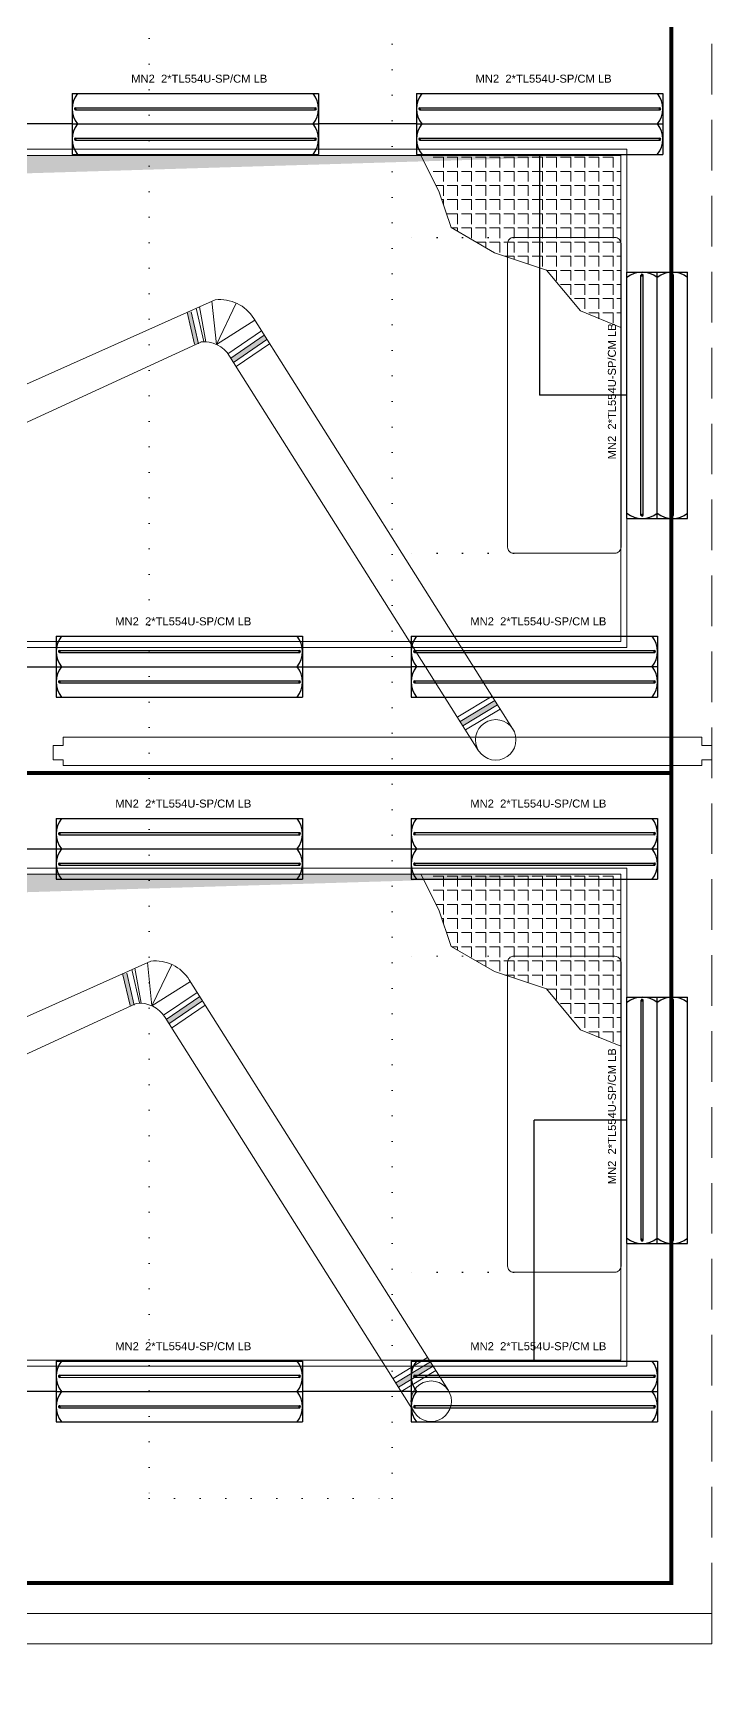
# Model space of a CAD drawing. Header units: metres. Extents: x -13316 to 152404, y -3899 to 30226.
# Drawn here: x 4365 to 4700, y 5097 to 5915 of the extents above; entities that cross this region are included whole.
import ezdxf

# ---------------------------------------------------------------- set-up
doc = ezdxf.new("R2010")
doc.units = ezdxf.units.M
doc.header["$LTSCALE"] = 100
doc.header["$MEASUREMENT"] = 0
doc.linetypes.add('DOT2', pattern=[0.125, 0, -0.125])
doc.linetypes.add('HIDDEN', pattern=[0.375, 0.25, -0.125])
doc.layers.get('0').update_dxf_attribs({"color": 9, "lineweight": 9})
for name, color, linetype, lineweight in [('00', 9, 'Continuous', 9), ('06D', 9, 'Continuous', 9), ('10', 9, 'Continuous', 9), ('20', 9, 'DOT2', 9), ('25', 9, 'Continuous', 9), ('E-2x54 W SIVAÜSTÜ FLUORESAN YÜKSEK TAVAN ARMATÜRÜ', 7, 'Continuous', 30), ('E-KABLO', 7, 'Continuous', 30)]:
    doc.layers.add(name, color=color, linetype=linetype, lineweight=lineweight)
doc.styles.add('Arial', font='arial.ttf', dxfattribs={"height": 2.5})
doc.styles.add('MuuM_TEXT-STANDART', font='ARIALN.TTF')
doc.dimstyles.new('MuuM_DIM200', dxfattribs={"dimscale": 20, "dimtxt": 2, "dimasz": 1, "dimexe": 1, "dimexo": 1, "dimgap": 1, "dimtad": 1, "dimdec": 1, "dimrnd": 0.5, "dimdsep": 46, "dimtxsty": 'MuuM_TEXT-STANDART', "dimblk": 'ARCHTICK', "dimcen": 0, "dimdle": 0.15, "dimclrd": 256, "dimclre": 256, "dimclrt": 256, "dimadec": 0, "dimazin": 0, "dimtfac": 5, "dimtdec": 1, "dimtix": 1, "dimtmove": 2, "dimatfit": 3, "dimldrblk": 'DOT', "dimfxl": 3, "dimfxlon": 1, "dimtolj": 1, "dimlwd": -1, "dimlwe": -1, "dimarcsym": 0})

# ---------------------------------------------------------------- blocks, each defined once
blk = doc.blocks.new('_ArchTick')
at = {"color": 0, "linetype": 'ByBlock', "const_width": 0.15}
blk.add_lwpolyline([(-0.5, -0.5), (0.5, 0.5)], dxfattribs=at)
blk = doc.blocks.new('*D648')
at = {"layer": '25', "transparency": 16777216}
for p, q in [((3774.6, 5135), (3774.6, 5155)), ((3834.6, 5135), (3754.6, 5135)), ((3774.6, 5120), (3774.6, 5135)), ((3834.6, 5120), (3754.6, 5120)), ((3774.6, 5120), (3774.6, 5100))]:
    blk.add_line(p, q, dxfattribs=at)
at = {"layer": '25', "transparency": 16777216, "xscale": 20, "yscale": 20, "zscale": 20}
for p, rotation in [((3774.6, 5135), 270), ((3774.6, 5120), 90)]:
    blk.add_blockref('_ArchTick', p, dxfattribs=dict(at, rotation=rotation))
at = {"layer": '25', "transparency": 16777216, "insert": (3734.18, 5127.5), "char_height": 40, "attachment_point": 5, "rotation": 90, "style": 'MuuM_TEXT-STANDART'}
blk.add_mtext('\\A1;15', dxfattribs=at)
blk = doc.blocks.new('_Dot')
at = {"color": 0, "linetype": 'ByBlock', "lineweight": -2}
blk.add_line((-0.5, 0), (-1, 0), dxfattribs=at)
at = {"color": 0, "linetype": 'ByBlock', "const_width": 0.5}
blk.add_lwpolyline([(-0.25, 0, 1), (0.25, 0, 1)], format="xyb", close=True, dxfattribs=at)
blk = doc.blocks.new('2x54 W SIVAÜSTÜ FLUORESAN YÜKSEK TAVAN ARMATÜRÜ')
at = {"layer": 'E-2x54 W SIVAÜSTÜ FLUORESAN YÜKSEK TAVAN ARMATÜRÜ', "color": 4}
for p, q in [((-60.8, 15), (-60.8, -15)), ((-60.8, 15), (60.8, 15)), ((60.8, 15), (60.8, 0)), ((-60, 0), (-15, 0)), ((15, 0), (60, 0)), ((60.8, 0), (60.8, -15)), ((-60.8, -15), (60.8, -15))]:
    blk.add_line(p, q, dxfattribs=at)
at = {"layer": 'E-2x54 W SIVAÜSTÜ FLUORESAN YÜKSEK TAVAN ARMATÜRÜ', "color": 7}
for p, q in [((-60.8, 0), (60.8, 0)), ((-59.27, 8.01), (59.32, 8.01)), ((-59.16, 7.01), (59.44, 7)), ((-59.27, -6.99), (59.32, -6.99)), ((-59.16, -7.99), (59.44, -8))]:
    blk.add_line(p, q, dxfattribs=at)
for centre in [(-59.23, 7.63), (-59.23, 7.33), (59.36, 7.63), (59.36, 7.33), (-59.23, -7.37), (-59.23, -7.67), (59.36, -7.37), (59.36, -7.67)]:
    blk.add_circle(centre, 0.11, dxfattribs=at)
for centre, radius, start, end in [((-48.66, 7.5), 12.14, 141.85995, 218.14005), ((48.66, 7.5), 12.14, 321.85995, 38.14005), ((-59.12, 7.51), 0.515, 106.86737, 266.76121), ((-59.32, 7.49), 0.519, 289.2244, 84.40418), ((59.47, 7.51), 0.515, 106.86737, 266.76121), ((59.27, 7.49), 0.519, 289.2244, 84.40418), ((-48.66, -7.5), 12.14, 141.85995, 218.14005), ((-59.12, -7.49), 0.515, 106.86737, 266.76121), ((-59.32, -7.51), 0.519, 289.2244, 84.40418), ((48.66, -7.5), 12.14, 321.85995, 38.14005), ((59.47, -7.49), 0.515, 106.86737, 266.76121), ((59.27, -7.51), 0.519, 289.2244, 84.40418)]:
    blk.add_arc(centre, radius, start, end, dxfattribs=at)
at = {"layer": 'E-2x54 W SIVAÜSTÜ FLUORESAN YÜKSEK TAVAN ARMATÜRÜ', "color": 7, "style": 'Arial'}
blk.add_text('MN2  2*TL554U-SP/CM LB', height=3.9508, dxfattribs=at).set_placement((-31.61, 20.4))
blk = doc.blocks.new('p-işyeri')
at = {"color": 0, "const_width": 2}
blk.add_lwpolyline([(200, 0), (200, 700), (-200, 700), (-200, 0)], close=True, dxfattribs=at)
blk = doc.blocks.new('p-mekanik_boyahane_mahal16')
for points in [[(347.12, 193.91), (349.13, 194.1), (352.8, 178.39), (350.79, 178.19)], [(347.12, 193.91), (349.13, 194.1), (352.8, 178.39), (350.79, 178.19)], [(369.93, 169.17), (368.61, 171.3), (385.16, 182.55), (386.48, 180.43)], [(369.93, 169.17), (368.61, 171.3), (385.16, 182.55), (386.48, 180.43)], [(483.29, -10.25), (481.96, -8.13), (499.08, 2.22), (500.4, 0.1)], [(483.29, -10.25), (481.96, -8.13), (499.08, 2.22), (500.4, 0.1)], [(483.29, -10.25), (481.96, -8.13), (499.08, 2.22), (500.4, 0.1)]]:
    blk.add_hatch(color=256).paths.add_polyline_path(points)
for p, q in [((596, 246), (0, 246)), ((596, 3), (596, 246)), ((593, 243), (3, 243)), ((494.31, 243), (503.23, 225.37)), ((505.45, 242.09), (500.37, 242.09)), ((505.45, 242.09), (505.45, 237.01)), ((512.43, 242.09), (507.35, 242.09)), ((512.43, 242.09), (512.43, 237.01)), ((519.42, 242.09), (514.34, 242.09)), ((519.42, 242.09), (519.42, 237.01)), ((526.4, 242.09), (521.32, 242.09)), ((526.4, 242.09), (526.4, 237.01)), ((533.39, 242.09), (528.31, 242.09)), ((533.39, 242.09), (533.39, 237.01)), ((540.37, 242.09), (535.29, 242.09)), ((540.37, 242.09), (540.37, 237.01)), ((547.36, 242.09), (542.28, 242.09)), ((547.36, 242.09), (547.36, 237.01)), ((554.34, 242.09), (549.26, 242.09)), ((554.34, 242.09), (554.34, 237.01)), ((561.33, 242.09), (556.25, 242.09)), ((561.33, 242.09), (561.33, 237.01)), ((568.31, 242.09), (563.23, 242.09)), ((568.31, 242.09), (568.31, 237.01)), ((575.3, 242.09), (570.22, 242.09)), ((575.3, 242.09), (575.3, 237.01)), ((582.28, 242.09), (577.2, 242.09)), ((582.28, 242.09), (582.28, 237.01)), ((589.27, 242.09), (584.19, 242.09)), ((589.27, 242.09), (589.27, 237.01)), ((593, 3), (593, 243)), ((505.45, 235.1), (500.37, 235.1)), ((505.45, 235.1), (505.45, 230.02)), ((512.43, 235.1), (507.35, 235.1)), ((512.43, 235.1), (512.43, 230.02)), ((519.42, 235.1), (514.34, 235.1)), ((519.42, 235.1), (519.42, 230.02)), ((526.4, 235.1), (521.32, 235.1)), ((526.4, 235.1), (526.4, 230.02)), ((533.39, 235.1), (528.31, 235.1)), ((533.39, 235.1), (533.39, 230.02)), ((540.37, 235.1), (535.29, 235.1)), ((540.37, 235.1), (540.37, 230.02)), ((547.36, 235.1), (542.28, 235.1)), ((547.36, 235.1), (547.36, 230.02)), ((554.34, 235.1), (549.26, 235.1)), ((554.34, 235.1), (554.34, 230.02)), ((561.33, 235.1), (556.25, 235.1)), ((561.33, 235.1), (561.33, 230.02)), ((568.31, 235.1), (563.23, 235.1)), ((568.31, 235.1), (568.31, 230.02)), ((575.3, 235.1), (570.22, 235.1)), ((575.3, 235.1), (575.3, 230.02)), ((582.28, 235.1), (577.2, 235.1)), ((582.28, 235.1), (582.28, 230.02)), ((589.27, 235.1), (584.19, 235.1)), ((589.27, 235.1), (589.27, 230.02)), ((593, 235.1), (591.17, 235.1)), ((505.45, 228.12), (501.77, 228.12)), ((503.23, 225.37), (509.23, 207.36)), ((505.45, 221.13), (504.64, 221.13)), ((505.45, 228.12), (505.45, 223.04)), ((505.45, 221.13), (505.45, 218.72)), ((512.43, 228.12), (507.35, 228.12)), ((512.43, 221.13), (507.35, 221.13)), ((512.43, 228.12), (512.43, 223.04)), ((512.43, 221.13), (512.43, 216.05)), ((519.42, 228.12), (514.34, 228.12)), ((519.42, 221.13), (514.34, 221.13)), ((519.42, 228.12), (519.42, 223.04)), ((519.42, 221.13), (519.42, 216.05)), ((526.4, 228.12), (521.32, 228.12)), ((526.4, 221.13), (521.32, 221.13)), ((526.4, 228.12), (526.4, 223.04)), ((526.4, 221.13), (526.4, 216.05)), ((533.39, 228.12), (528.31, 228.12)), ((533.39, 221.13), (528.31, 221.13)), ((533.39, 228.12), (533.39, 223.04)), ((533.39, 221.13), (533.39, 216.05)), ((540.37, 228.12), (535.29, 228.12)), ((540.37, 221.13), (535.29, 221.13)), ((540.37, 228.12), (540.37, 223.04)), ((540.37, 221.13), (540.37, 216.05)), ((547.36, 228.12), (542.28, 228.12)), ((547.36, 221.13), (542.28, 221.13)), ((547.36, 228.12), (547.36, 223.04)), ((547.36, 221.13), (547.36, 216.05)), ((554.34, 228.12), (549.26, 228.12)), ((554.34, 221.13), (549.26, 221.13)), ((554.34, 228.12), (554.34, 223.04)), ((554.34, 221.13), (554.34, 216.05)), ((561.33, 228.12), (556.25, 228.12)), ((561.33, 221.13), (556.25, 221.13)), ((561.33, 228.12), (561.33, 223.04)), ((561.33, 221.13), (561.33, 216.05)), ((568.31, 228.12), (563.23, 228.12)), ((568.31, 221.13), (563.23, 221.13)), ((568.31, 228.12), (568.31, 223.04)), ((568.31, 221.13), (568.31, 216.05)), ((575.3, 228.12), (570.22, 228.12)), ((575.3, 221.13), (570.22, 221.13)), ((575.3, 228.12), (575.3, 223.04)), ((575.3, 221.13), (575.3, 216.05)), ((582.28, 228.12), (577.2, 228.12)), ((582.28, 221.13), (577.2, 221.13)), ((582.28, 228.12), (582.28, 223.04)), ((582.28, 221.13), (582.28, 216.05)), ((589.27, 228.12), (584.19, 228.12)), ((589.27, 221.13), (584.19, 221.13)), ((589.27, 228.12), (589.27, 223.04)), ((589.27, 221.13), (589.27, 216.05)), ((593, 228.12), (591.17, 228.12)), ((593, 221.13), (591.17, 221.13)), ((512.43, 214.15), (507.35, 214.15)), ((512.43, 214.15), (512.43, 209.07)), ((519.42, 214.15), (514.34, 214.15)), ((519.42, 214.15), (519.42, 209.07)), ((526.4, 214.15), (521.32, 214.15)), ((526.4, 214.15), (526.4, 209.07)), ((533.39, 214.15), (528.31, 214.15)), ((533.39, 214.15), (533.39, 209.07)), ((540.37, 214.15), (535.29, 214.15)), ((540.37, 214.15), (540.37, 209.07)), ((547.36, 214.15), (542.28, 214.15)), ((547.36, 214.15), (547.36, 209.07)), ((554.34, 214.15), (549.26, 214.15)), ((554.34, 214.15), (554.34, 209.07)), ((561.33, 214.15), (556.25, 214.15)), ((561.33, 214.15), (561.33, 209.07)), ((568.31, 214.15), (563.23, 214.15)), ((568.31, 214.15), (568.31, 209.07)), ((575.3, 214.15), (570.22, 214.15)), ((575.3, 214.15), (575.3, 209.07)), ((582.28, 214.15), (577.2, 214.15)), ((582.28, 214.15), (582.28, 209.07)), ((589.27, 214.15), (584.19, 214.15)), ((589.27, 214.15), (589.27, 209.07)), ((593, 214.15), (591.17, 214.15)), ((509.23, 207.36), (530.66, 194.93)), ((512.43, 207.16), (509.58, 207.16)), ((512.43, 207.16), (512.43, 205.5)), ((519.42, 207.16), (514.34, 207.16)), ((519.42, 207.16), (519.42, 202.08)), ((526.4, 207.16), (521.32, 207.16)), ((526.4, 207.16), (526.4, 202.08)), ((533.39, 207.16), (528.31, 207.16)), ((533.39, 207.16), (533.39, 202.08)), ((540.37, 207.16), (535.29, 207.16)), ((540.37, 207.16), (540.37, 202.08)), ((547.36, 207.16), (542.28, 207.16)), ((547.36, 207.16), (547.36, 202.08)), ((554.34, 207.16), (549.26, 207.16)), ((554.34, 207.16), (554.34, 202.08)), ((561.33, 207.16), (556.25, 207.16)), ((561.33, 207.16), (561.33, 202.08)), ((568.31, 207.16), (563.23, 207.16)), ((568.31, 207.16), (568.31, 202.08)), ((575.3, 207.16), (570.22, 207.16)), ((575.3, 207.16), (575.3, 202.08)), ((582.28, 207.16), (577.2, 207.16)), ((582.28, 207.16), (582.28, 202.08)), ((589.27, 207.16), (584.19, 207.16)), ((589.27, 207.16), (589.27, 202.08)), ((593, 207.16), (591.17, 207.16)), ((360.99, 200.11), (124, 94.14)), ((360.99, 200.11), (124, 94.14)), ((356.33, 179.28), (353.17, 196.61)), ((356.33, 179.28), (353.17, 196.61)), ((361.6, 177.97), (359.31, 199.36)), ((361.6, 177.97), (359.31, 199.36)), ((361.6, 177.97), (371.36, 198.44)), ((361.6, 177.97), (371.36, 198.44)), ((526.4, 200.18), (521.61, 200.18)), ((526.4, 200.18), (526.4, 197.4)), ((533.39, 200.18), (528.31, 200.18)), ((533.39, 200.18), (533.39, 195.1)), ((540.37, 200.18), (535.29, 200.18)), ((540.37, 200.18), (540.37, 195.1)), ((547.36, 200.18), (542.28, 200.18)), ((547.36, 200.18), (547.36, 195.1)), ((554.34, 200.18), (549.26, 200.18)), ((554.34, 200.18), (554.34, 195.1)), ((561.33, 200.18), (556.25, 200.18)), ((561.33, 200.18), (561.33, 195.1)), ((568.31, 200.18), (563.23, 200.18)), ((568.31, 200.18), (568.31, 195.1)), ((575.3, 200.18), (570.22, 200.18)), ((575.3, 200.18), (575.3, 195.1)), ((582.28, 200.18), (577.2, 200.18)), ((582.28, 200.18), (582.28, 195.1)), ((589.27, 200.18), (584.19, 200.18)), ((589.27, 200.18), (589.27, 195.1)), ((593, 200.18), (591.17, 200.18)), ((350.79, 178.19), (347.12, 193.91)), ((350.79, 178.19), (347.12, 193.91)), ((352.8, 178.39), (349.13, 194.1)), ((352.8, 178.39), (349.13, 194.1)), ((355.41, 179.55), (351.6, 195.91)), ((355.41, 179.55), (351.6, 195.91)), ((361.6, 177.97), (380.61, 189.96)), ((361.6, 177.97), (380.61, 189.96)), ((507.93, -11.96), (380.03, 190.89)), ((507.93, -11.96), (380.03, 190.89)), ((530.66, 194.93), (556.37, 186.35)), ((540.37, 193.19), (535.87, 193.19)), ((540.37, 193.19), (540.37, 191.69)), ((547.36, 193.19), (542.28, 193.19)), ((547.36, 193.19), (547.36, 189.36)), ((554.34, 193.19), (549.26, 193.19)), ((554.34, 193.19), (554.34, 188.11)), ((561.33, 193.19), (556.25, 193.19)), ((561.33, 193.19), (561.33, 188.11)), ((568.31, 193.19), (563.23, 193.19)), ((568.31, 193.19), (568.31, 188.11)), ((575.3, 193.19), (570.22, 193.19)), ((575.3, 193.19), (575.3, 188.11)), ((582.28, 193.19), (577.2, 193.19)), ((582.28, 193.19), (582.28, 188.11)), ((589.27, 193.19), (584.19, 193.19)), ((589.27, 193.19), (589.27, 188.11)), ((593, 193.19), (591.17, 193.19)), ((367.28, 173.42), (383.83, 184.67)), ((367.28, 173.42), (383.83, 184.67)), ((368.61, 171.3), (385.16, 182.55)), ((368.61, 171.3), (385.16, 182.55)), ((369.93, 169.17), (386.48, 180.43)), ((369.93, 169.17), (386.48, 180.43)), ((556.37, 186.35), (573.09, 166.2)), ((561.33, 186.21), (556.5, 186.21)), ((561.33, 186.21), (561.33, 181.13)), ((568.31, 186.21), (563.23, 186.21)), ((568.31, 186.21), (568.31, 181.13)), ((575.3, 186.21), (570.22, 186.21)), ((575.3, 186.21), (575.3, 181.13)), ((582.28, 186.21), (577.2, 186.21)), ((582.28, 186.21), (582.28, 181.13)), ((589.27, 186.21), (584.19, 186.21)), ((589.27, 186.21), (589.27, 181.13)), ((593, 186.21), (591.17, 186.21)), ((353.82, 179.23), (126.47, 74.29)), ((353.82, 179.23), (126.47, 74.29)), ((491.01, -22.62), (368.1, 172.31)), ((491.01, -22.62), (368.1, 172.31)), ((371.26, 167.05), (387.81, 178.31)), ((371.26, 167.05), (387.81, 178.31)), ((568.31, 179.22), (563.23, 179.22)), ((568.31, 172.24), (568.08, 172.24)), ((568.31, 179.22), (568.31, 174.14)), ((568.31, 172.24), (568.31, 171.96)), ((575.3, 179.22), (570.22, 179.22)), ((575.3, 172.24), (570.22, 172.24)), ((575.3, 179.22), (575.3, 174.14)), ((575.3, 172.24), (575.3, 167.16)), ((582.28, 179.22), (577.2, 179.22)), ((582.28, 172.24), (577.2, 172.24)), ((582.28, 179.22), (582.28, 174.14)), ((582.28, 172.24), (582.28, 167.16)), ((589.27, 179.22), (584.19, 179.22)), ((589.27, 172.24), (584.19, 172.24)), ((589.27, 179.22), (589.27, 174.14)), ((589.27, 172.24), (589.27, 167.16)), ((593, 179.22), (591.17, 179.22)), ((593, 172.24), (591.17, 172.24)), ((573.09, 166.2), (593, 158.04)), ((582.28, 165.25), (577.2, 165.25)), ((582.28, 165.25), (582.28, 162.25)), ((589.27, 165.25), (584.19, 165.25)), ((589.27, 165.25), (589.27, 160.17)), ((593, 165.25), (591.17, 165.25)), ((480.73, -5.95), (497.68, 4.3)), ((480.73, -5.95), (497.68, 4.3)), ((480.73, -5.95), (497.68, 4.3)), ((481.96, -8.13), (499.08, 2.22)), ((481.96, -8.13), (499.08, 2.22)), ((481.96, -8.13), (499.08, 2.22)), ((483.29, -10.25), (500.4, 0.1)), ((483.29, -10.25), (500.4, 0.1)), ((483.29, -10.25), (500.4, 0.1)), ((484.61, -12.37), (501.73, -2.02)), ((484.61, -12.37), (501.73, -2.02)), ((484.61, -12.37), (501.73, -2.02))]:
    blk.add_line(p, q)
for points in [[(593, 243), (593, 3), (542.11, 3), (593, 3), (3, 3)], [(596, 3), (596, 0), (0, 0)]]:
    blk.add_lwpolyline(points)
blk.add_circle((499.44, -17.25), 10)
blk.add_circle((499.44, -17.25), 10)
blk.add_circle((499.44, -17.25), 10)
for centre, radius in [((363.11, 180.22), 20), ((363.11, 180.22), 20), ((355.41, 164.31), 15), ((355.41, 164.31), 15)]:
    blk.add_arc(centre, radius, 32.23304, 96.0938)
blk.add_solid([(593, 243), (3, 243), (15.71, 225.53), (3, 11)])
blk = doc.blocks.new('p-mekanik_boyahane_mahal15')
for points in [[(378.96, 165.51), (380.97, 165.71), (384.63, 150), (382.63, 149.8)], [(378.96, 165.51), (380.97, 165.71), (384.63, 150), (382.63, 149.8)], [(401.77, 140.78), (400.45, 142.9), (417, 154.16), (418.32, 152.04)], [(401.77, 140.78), (400.45, 142.9), (417, 154.16), (418.32, 152.04)], [(515.13, -38.64), (513.8, -36.52), (530.92, -26.17), (532.24, -28.29)], [(515.13, -38.64), (513.8, -36.52), (530.92, -26.17), (532.24, -28.29)], [(515.13, -38.64), (513.8, -36.52), (530.92, -26.17), (532.24, -28.29)]]:
    blk.add_hatch(color=256).paths.add_polyline_path(points)
for p, q in [((596, 246), (0, 246)), ((596, 3), (596, 246)), ((593, 243), (3, 243)), ((494.31, 243), (503.23, 225.37)), ((505.45, 242.09), (500.37, 242.09)), ((505.45, 242.09), (505.45, 237.01)), ((512.43, 242.09), (507.35, 242.09)), ((512.43, 242.09), (512.43, 237.01)), ((519.42, 242.09), (514.34, 242.09)), ((519.42, 242.09), (519.42, 237.01)), ((526.4, 242.09), (521.32, 242.09)), ((526.4, 242.09), (526.4, 237.01)), ((533.39, 242.09), (528.31, 242.09)), ((533.39, 242.09), (533.39, 237.01)), ((540.37, 242.09), (535.29, 242.09)), ((540.37, 242.09), (540.37, 237.01)), ((547.36, 242.09), (542.28, 242.09)), ((547.36, 242.09), (547.36, 237.01)), ((554.34, 242.09), (549.26, 242.09)), ((554.34, 242.09), (554.34, 237.01)), ((561.33, 242.09), (556.25, 242.09)), ((561.33, 242.09), (561.33, 237.01)), ((568.31, 242.09), (563.23, 242.09)), ((568.31, 242.09), (568.31, 237.01)), ((575.3, 242.09), (570.22, 242.09)), ((575.3, 242.09), (575.3, 237.01)), ((582.28, 242.09), (577.2, 242.09)), ((582.28, 242.09), (582.28, 237.01)), ((589.27, 242.09), (584.19, 242.09)), ((589.27, 242.09), (589.27, 237.01)), ((593, 3), (593, 243)), ((505.45, 235.1), (500.37, 235.1)), ((505.45, 235.1), (505.45, 230.02)), ((512.43, 235.1), (507.35, 235.1)), ((512.43, 235.1), (512.43, 230.02)), ((519.42, 235.1), (514.34, 235.1)), ((519.42, 235.1), (519.42, 230.02)), ((526.4, 235.1), (521.32, 235.1)), ((526.4, 235.1), (526.4, 230.02)), ((533.39, 235.1), (528.31, 235.1)), ((533.39, 235.1), (533.39, 230.02)), ((540.37, 235.1), (535.29, 235.1)), ((540.37, 235.1), (540.37, 230.02)), ((547.36, 235.1), (542.28, 235.1)), ((547.36, 235.1), (547.36, 230.02)), ((554.34, 235.1), (549.26, 235.1)), ((554.34, 235.1), (554.34, 230.02)), ((561.33, 235.1), (556.25, 235.1)), ((561.33, 235.1), (561.33, 230.02)), ((568.31, 235.1), (563.23, 235.1)), ((568.31, 235.1), (568.31, 230.02)), ((575.3, 235.1), (570.22, 235.1)), ((575.3, 235.1), (575.3, 230.02)), ((582.28, 235.1), (577.2, 235.1)), ((582.28, 235.1), (582.28, 230.02)), ((589.27, 235.1), (584.19, 235.1)), ((589.27, 235.1), (589.27, 230.02)), ((593, 235.1), (591.17, 235.1)), ((505.45, 228.12), (501.77, 228.12)), ((503.23, 225.37), (509.23, 207.36)), ((505.45, 221.13), (504.64, 221.13)), ((505.45, 228.12), (505.45, 223.04)), ((505.45, 221.13), (505.45, 218.72)), ((512.43, 228.12), (507.35, 228.12)), ((512.43, 221.13), (507.35, 221.13)), ((512.43, 228.12), (512.43, 223.04)), ((512.43, 221.13), (512.43, 216.05)), ((519.42, 228.12), (514.34, 228.12)), ((519.42, 221.13), (514.34, 221.13)), ((519.42, 228.12), (519.42, 223.04)), ((519.42, 221.13), (519.42, 216.05)), ((526.4, 228.12), (521.32, 228.12)), ((526.4, 221.13), (521.32, 221.13)), ((526.4, 228.12), (526.4, 223.04)), ((526.4, 221.13), (526.4, 216.05)), ((533.39, 228.12), (528.31, 228.12)), ((533.39, 221.13), (528.31, 221.13)), ((533.39, 228.12), (533.39, 223.04)), ((533.39, 221.13), (533.39, 216.05)), ((540.37, 228.12), (535.29, 228.12)), ((540.37, 221.13), (535.29, 221.13)), ((540.37, 228.12), (540.37, 223.04)), ((540.37, 221.13), (540.37, 216.05)), ((547.36, 228.12), (542.28, 228.12)), ((547.36, 221.13), (542.28, 221.13)), ((547.36, 228.12), (547.36, 223.04)), ((547.36, 221.13), (547.36, 216.05)), ((554.34, 228.12), (549.26, 228.12)), ((554.34, 221.13), (549.26, 221.13)), ((554.34, 228.12), (554.34, 223.04)), ((554.34, 221.13), (554.34, 216.05)), ((561.33, 228.12), (556.25, 228.12)), ((561.33, 221.13), (556.25, 221.13)), ((561.33, 228.12), (561.33, 223.04)), ((561.33, 221.13), (561.33, 216.05)), ((568.31, 228.12), (563.23, 228.12)), ((568.31, 221.13), (563.23, 221.13)), ((568.31, 228.12), (568.31, 223.04)), ((568.31, 221.13), (568.31, 216.05)), ((575.3, 228.12), (570.22, 228.12)), ((575.3, 221.13), (570.22, 221.13)), ((575.3, 228.12), (575.3, 223.04)), ((575.3, 221.13), (575.3, 216.05)), ((582.28, 228.12), (577.2, 228.12)), ((582.28, 221.13), (577.2, 221.13)), ((582.28, 228.12), (582.28, 223.04)), ((582.28, 221.13), (582.28, 216.05)), ((589.27, 228.12), (584.19, 228.12)), ((589.27, 221.13), (584.19, 221.13)), ((589.27, 228.12), (589.27, 223.04)), ((589.27, 221.13), (589.27, 216.05)), ((593, 228.12), (591.17, 228.12)), ((593, 221.13), (591.17, 221.13)), ((512.43, 214.15), (507.35, 214.15)), ((512.43, 214.15), (512.43, 209.07)), ((519.42, 214.15), (514.34, 214.15)), ((519.42, 214.15), (519.42, 209.07)), ((526.4, 214.15), (521.32, 214.15)), ((526.4, 214.15), (526.4, 209.07)), ((533.39, 214.15), (528.31, 214.15)), ((533.39, 214.15), (533.39, 209.07)), ((540.37, 214.15), (535.29, 214.15)), ((540.37, 214.15), (540.37, 209.07)), ((547.36, 214.15), (542.28, 214.15)), ((547.36, 214.15), (547.36, 209.07)), ((554.34, 214.15), (549.26, 214.15)), ((554.34, 214.15), (554.34, 209.07)), ((561.33, 214.15), (556.25, 214.15)), ((561.33, 214.15), (561.33, 209.07)), ((568.31, 214.15), (563.23, 214.15)), ((568.31, 214.15), (568.31, 209.07)), ((575.3, 214.15), (570.22, 214.15)), ((575.3, 214.15), (575.3, 209.07)), ((582.28, 214.15), (577.2, 214.15)), ((582.28, 214.15), (582.28, 209.07)), ((589.27, 214.15), (584.19, 214.15)), ((589.27, 214.15), (589.27, 209.07)), ((593, 214.15), (591.17, 214.15)), ((509.23, 207.36), (530.66, 194.93)), ((512.43, 207.16), (509.58, 207.16)), ((512.43, 207.16), (512.43, 205.5)), ((519.42, 207.16), (514.34, 207.16)), ((519.42, 207.16), (519.42, 202.08)), ((526.4, 207.16), (521.32, 207.16)), ((526.4, 207.16), (526.4, 202.08)), ((533.39, 207.16), (528.31, 207.16)), ((533.39, 207.16), (533.39, 202.08)), ((540.37, 207.16), (535.29, 207.16)), ((540.37, 207.16), (540.37, 202.08)), ((547.36, 207.16), (542.28, 207.16)), ((547.36, 207.16), (547.36, 202.08)), ((554.34, 207.16), (549.26, 207.16)), ((554.34, 207.16), (554.34, 202.08)), ((561.33, 207.16), (556.25, 207.16)), ((561.33, 207.16), (561.33, 202.08)), ((568.31, 207.16), (563.23, 207.16)), ((568.31, 207.16), (568.31, 202.08)), ((575.3, 207.16), (570.22, 207.16)), ((575.3, 207.16), (575.3, 202.08)), ((582.28, 207.16), (577.2, 207.16)), ((582.28, 207.16), (582.28, 202.08)), ((589.27, 207.16), (584.19, 207.16)), ((589.27, 207.16), (589.27, 202.08)), ((593, 207.16), (591.17, 207.16)), ((526.4, 200.18), (521.61, 200.18)), ((526.4, 200.18), (526.4, 197.4)), ((533.39, 200.18), (528.31, 200.18)), ((533.39, 200.18), (533.39, 195.1)), ((540.37, 200.18), (535.29, 200.18)), ((540.37, 200.18), (540.37, 195.1)), ((547.36, 200.18), (542.28, 200.18)), ((547.36, 200.18), (547.36, 195.1)), ((554.34, 200.18), (549.26, 200.18)), ((554.34, 200.18), (554.34, 195.1)), ((561.33, 200.18), (556.25, 200.18)), ((561.33, 200.18), (561.33, 195.1)), ((568.31, 200.18), (563.23, 200.18)), ((568.31, 200.18), (568.31, 195.1)), ((575.3, 200.18), (570.22, 200.18)), ((575.3, 200.18), (575.3, 195.1)), ((582.28, 200.18), (577.2, 200.18)), ((582.28, 200.18), (582.28, 195.1)), ((589.27, 200.18), (584.19, 200.18)), ((589.27, 200.18), (589.27, 195.1)), ((593, 200.18), (591.17, 200.18)), ((530.66, 194.93), (556.37, 186.35)), ((540.37, 193.19), (535.87, 193.19)), ((540.37, 193.19), (540.37, 191.69)), ((547.36, 193.19), (542.28, 193.19)), ((547.36, 193.19), (547.36, 189.36)), ((554.34, 193.19), (549.26, 193.19)), ((554.34, 193.19), (554.34, 188.11)), ((561.33, 193.19), (556.25, 193.19)), ((561.33, 193.19), (561.33, 188.11)), ((568.31, 193.19), (563.23, 193.19)), ((568.31, 193.19), (568.31, 188.11)), ((575.3, 193.19), (570.22, 193.19)), ((575.3, 193.19), (575.3, 188.11)), ((582.28, 193.19), (577.2, 193.19)), ((582.28, 193.19), (582.28, 188.11)), ((589.27, 193.19), (584.19, 193.19)), ((589.27, 193.19), (589.27, 188.11)), ((593, 193.19), (591.17, 193.19)), ((556.37, 186.35), (573.09, 166.2)), ((561.33, 186.21), (556.5, 186.21)), ((561.33, 186.21), (561.33, 181.13)), ((568.31, 186.21), (563.23, 186.21)), ((568.31, 186.21), (568.31, 181.13)), ((575.3, 186.21), (570.22, 186.21)), ((575.3, 186.21), (575.3, 181.13)), ((582.28, 186.21), (577.2, 186.21)), ((582.28, 186.21), (582.28, 181.13)), ((589.27, 186.21), (584.19, 186.21)), ((589.27, 186.21), (589.27, 181.13)), ((593, 186.21), (591.17, 186.21)), ((568.31, 179.22), (563.23, 179.22)), ((568.31, 172.24), (568.08, 172.24)), ((568.31, 179.22), (568.31, 174.14)), ((568.31, 172.24), (568.31, 171.96)), ((575.3, 179.22), (570.22, 179.22)), ((575.3, 172.24), (570.22, 172.24)), ((575.3, 179.22), (575.3, 174.14)), ((575.3, 172.24), (575.3, 167.16)), ((582.28, 179.22), (577.2, 179.22)), ((582.28, 172.24), (577.2, 172.24)), ((582.28, 179.22), (582.28, 174.14)), ((582.28, 172.24), (582.28, 167.16)), ((589.27, 179.22), (584.19, 179.22)), ((589.27, 172.24), (584.19, 172.24)), ((589.27, 179.22), (589.27, 174.14)), ((589.27, 172.24), (589.27, 167.16)), ((593, 179.22), (591.17, 179.22)), ((593, 172.24), (591.17, 172.24)), ((392.83, 171.71), (155.84, 65.75)), ((392.83, 171.71), (155.84, 65.75)), ((382.63, 149.8), (378.96, 165.51)), ((382.63, 149.8), (378.96, 165.51)), ((384.63, 150), (380.97, 165.71)), ((384.63, 150), (380.97, 165.71)), ((387.25, 151.16), (383.44, 167.51)), ((387.25, 151.16), (383.44, 167.51)), ((388.17, 150.89), (385.01, 168.22)), ((388.17, 150.89), (385.01, 168.22)), ((393.44, 149.58), (391.15, 170.96)), ((393.44, 149.58), (391.15, 170.96)), ((393.44, 149.58), (403.2, 170.04)), ((393.44, 149.58), (403.2, 170.04)), ((573.09, 166.2), (593, 158.04)), ((582.28, 165.25), (577.2, 165.25)), ((582.28, 165.25), (582.28, 162.25)), ((589.27, 165.25), (584.19, 165.25)), ((589.27, 165.25), (589.27, 160.17)), ((593, 165.25), (591.17, 165.25)), ((393.44, 149.58), (412.45, 161.57)), ((393.44, 149.58), (412.45, 161.57)), ((399.12, 145.03), (415.67, 156.28)), ((399.12, 145.03), (415.67, 156.28)), ((539.77, -40.35), (411.87, 162.49)), ((539.77, -40.35), (411.87, 162.49)), ((385.66, 150.83), (158.31, 45.9)), ((385.66, 150.83), (158.31, 45.9)), ((400.45, 142.9), (417, 154.16)), ((400.45, 142.9), (417, 154.16)), ((401.77, 140.78), (418.32, 152.04)), ((401.77, 140.78), (418.32, 152.04)), ((403.1, 138.66), (419.65, 149.91)), ((403.1, 138.66), (419.65, 149.91)), ((522.85, -51.02), (399.94, 143.92)), ((522.85, -51.02), (399.94, 143.92)), ((512.57, -34.34), (529.52, -24.1)), ((512.57, -34.34), (529.52, -24.1)), ((512.57, -34.34), (529.52, -24.1)), ((513.8, -36.52), (530.92, -26.17)), ((513.8, -36.52), (530.92, -26.17)), ((513.8, -36.52), (530.92, -26.17)), ((515.13, -38.64), (532.24, -28.29)), ((515.13, -38.64), (532.24, -28.29)), ((515.13, -38.64), (532.24, -28.29)), ((516.45, -40.76), (533.57, -30.41)), ((516.45, -40.76), (533.57, -30.41)), ((516.45, -40.76), (533.57, -30.41))]:
    blk.add_line(p, q)
for points in [[(593, 243), (593, 3), (542.11, 3), (593, 3), (3, 3)], [(596, 3), (596, 0), (0, 0)]]:
    blk.add_lwpolyline(points)
blk.add_circle((531.28, -45.64), 10)
blk.add_circle((531.28, -45.64), 10)
blk.add_circle((531.28, -45.64), 10)
for centre, radius in [((394.95, 151.82), 20), ((394.95, 151.82), 20), ((387.25, 135.92), 15), ((387.25, 135.92), 15)]:
    blk.add_arc(centre, radius, 32.23304, 96.0938)
blk.add_solid([(593, 243), (3, 243), (15.71, 225.53), (3, 11)])
blk = doc.blocks.new('2.bod.Mimari')
at = {"linetype": 'DOT2', "lineweight": -3}
blk.add_line((4282.15, -3646.5), (4222.19, -3646.5), dxfattribs=at)
at = {"layer": '00'}
blk.add_lwpolyline([(4380, -3830), (3740, -3830), (3740, -3815), (4380, -3815)], close=True, dxfattribs=at)
at = {"layer": '06D', "linetype": 'DOT2'}
blk.add_lwpolyline([(3925.09, -2030.56), (2527.42, -2030.56, 0.414214), (2437.42, -2120.56), (2437.42, -3732.3), (2557.42, -3732.3), (2557.42, -2180.56, -0.414214), (2587.42, -2150.56), (4072.19, -2150.56, -0.414214), (4102.19, -2180.56), (4102.19, -3758.35), (4222.19, -3758.35), (4222.19, -2119.1, 0.414214), (4132.19, -2029.1)], format="xyb", dxfattribs=at)
at = {"layer": '06D', "linetype": 'DOT2', "lineweight": -3}
for points in [[(4282.15, -3135.5), (4222.19, -3135.5)], [(4282.15, -3291.5), (4222.19, -3291.5)]]:
    blk.add_lwpolyline(points, dxfattribs=at)
at = {"layer": '06D'}
blk.add_lwpolyline([(4054.78, -3386.5), (4059.78, -3386.5), (4059.78, -3382.36), (4375, -3382.36), (4375, -3386.5), (4380, -3386.5), (4380, -3393.5), (4375, -3393.5), (4375, -3396.36), (4059.78, -3396.36), (4059.78, -3393.5), (4054.78, -3393.5)], close=True, dxfattribs=at)
at = {"layer": '06D', "linetype": 'DOT2'}
for points in [[(4282.15, -3490.5), (4222.19, -3490.5)], [(4282.15, -3646.5), (4222.19, -3646.5)]]:
    blk.add_lwpolyline(points, dxfattribs=at)
at = {"layer": '10'}
for points in [[(4332.15, -3135.5), (4282.15, -3135.5, 0.414214), (4279.15, -3138.5), (4279.15, -3288.5, 0.414214), (4282.15, -3291.5), (4332.15, -3291.5, 0.414214), (4335.15, -3288.5), (4335.15, -3138.5, 0.414214)], [(4332.15, -3490.5), (4282.15, -3490.5, 0.414214), (4279.15, -3493.5), (4279.15, -3643.5, 0.414214), (4282.15, -3646.5), (4332.15, -3646.5, 0.414214), (4335.15, -3643.5), (4335.15, -3493.5, 0.414214)]]:
    blk.add_lwpolyline(points, format="xyb", close=True, dxfattribs=at)
at = {"layer": '20', "color": 251, "linetype": 'HIDDEN'}
blk.add_lwpolyline([(3660, -3750), (3740, -3750), (3740, -3815), (4380, -3815), (4380, -3030), (4360, -3030), (4360, -2175), (3740, -2175), (3740, -2240), (3660, -2240), (3660, -2865), (3740, -2865), (3740, -3030), (3660, -3030)], close=True, dxfattribs=at)
at = {"layer": '06D', "color": 89, "linetype": 'HIDDEN', "true_color": 0x2e4d23, "rotation": 90}
for p in [(4360, -3200), (4360, -3600)]:
    blk.add_blockref('p-işyeri', p, dxfattribs=at)
at = {"layer": '06D'}
for name, p in [('p-mekanik_boyahane_mahal15', (3742, -3338)), ('p-mekanik_boyahane_mahal16', (3742, -3693))]:
    blk.add_blockref(name, p, dxfattribs=at)

msp = doc.modelspace()

# ---------------------------------------------------------------- linework, layer by layer
at = {"layer": 'E-KABLO', "color": 6}
for p, q in [((4384.16, 5870.5), (4335.76, 5870.49)), ((4554.16, 5870.51), (4505.76, 5870.51)), ((4614.96, 5855.51), (4614.96, 5736.5)), ((4658, 5736.5), (4614.96, 5736.5)), ((4322.59, 5602.49), (4376.28, 5602.49)), ((4497.88, 5602.5), (4551.56, 5602.5)), ((4322.6, 5512.51), (4376.28, 5512.51)), ((4497.88, 5512.52), (4551.56, 5512.52)), ((4658.05, 5378.51), (4612.36, 5378.51)), ((4612.36, 5259.56), (4612.36, 5378.51)), ((4376.28, 5244.55), (4322.59, 5244.55)), ((4551.56, 5244.56), (4497.88, 5244.55))]:
    msp.add_line(p, q, dxfattribs=at)

# ---------------------------------------------------------------- block references
msp.add_blockref('2.bod.Mimari', (320, 8950))
at = {"layer": 'E-2x54 W SIVAÜSTÜ FLUORESAN YÜKSEK TAVAN ARMATÜRÜ', "color": 6}
for p in [(4444.96, 5870.5), (4614.96, 5870.51), (4437.08, 5602.5), (4612.36, 5602.51), (4437.08, 5512.52), (4612.36, 5512.53), (4437.08, 5244.55), (4612.36, 5244.56)]:
    msp.add_blockref('2x54 W SIVAÜSTÜ FLUORESAN YÜKSEK TAVAN ARMATÜRÜ', p, dxfattribs=at)
at = {"layer": 'E-2x54 W SIVAÜSTÜ FLUORESAN YÜKSEK TAVAN ARMATÜRÜ', "color": 6, "rotation": 89.99999999999939}
for p in [(4673.03, 5736.49), (4673.05, 5378.51)]:
    msp.add_blockref('2x54 W SIVAÜSTÜ FLUORESAN YÜKSEK TAVAN ARMATÜRÜ', p, dxfattribs=at)

# ---------------------------------------------------------------- dimensions: what is measured, and where the dimension line sits
at = {"layer": '25'}
dim = msp.add_linear_dim(base=(3774.6, 5135), p1=(3980, 5120), p2=(13637.29, 5135), angle=90, dimstyle='MuuM_DIM200', dxfattribs=at)
dim.commit()
dim.dimension.update_dxf_attribs({"geometry": '*D648', "text_midpoint": (3734.18, 5127.5)})

doc.saveas('drawing.dxf')
